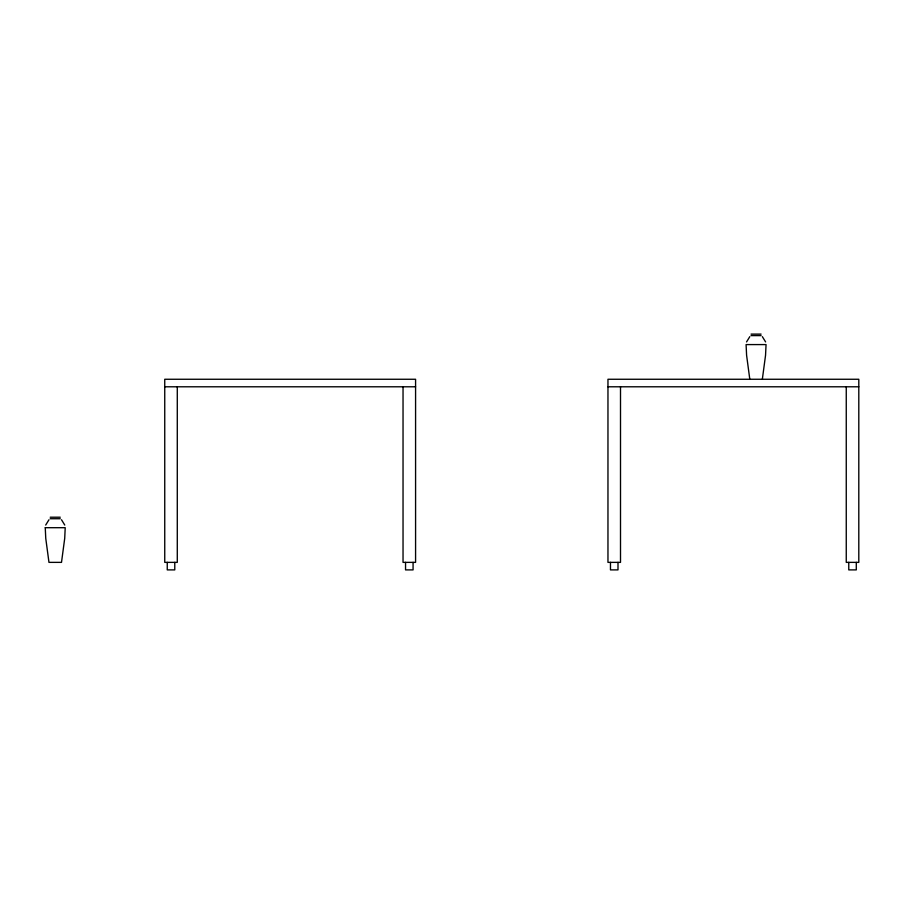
<?xml version="1.0" encoding="UTF-8"?>
<svg xmlns="http://www.w3.org/2000/svg" width="904" height="904" viewBox="0 0 904 904"><rect width="100%" height="100%" fill="white"/><g stroke="black" fill="none" stroke-linecap="round" stroke-linejoin="round"><path stroke-width="1.36" d="M762.343 379.262L765.552 355.238L766.05 344.582L746.094 344.582L746.591 355.238L749.8 379.262M45.697 525.054L48.963 519.766M746.546 341.938L749.8 336.65M751.054 334.107L761.089 334.107M751.054 335.61L761.089 335.61M164.743 386.788L415.58 386.788M607.963 386.788L858.8 386.788M50.217 517.212L60.252 517.212M50.217 518.726L60.252 518.726M762.343 336.65L765.609 341.938M61.506 519.766L64.76 525.054M856.291 562.367L856.291 569.893L848.766 569.893L848.766 562.367M846.257 386.788L846.257 562.367L858.8 562.367L858.8 379.262L607.963 379.262L607.963 562.367L620.506 562.367L620.506 386.788M617.997 562.367L617.997 569.893L610.471 569.893L610.471 562.367M413.071 562.367L413.071 569.893L405.546 569.893L405.546 562.367M403.037 386.788L403.037 562.367L415.58 562.367L415.58 379.262L164.743 379.262L164.743 562.367L177.286 562.367L177.286 386.788M174.777 562.367L174.777 569.893L167.251 569.893L167.251 562.367M45.256 527.699L45.754 538.343L48.963 562.367L61.506 562.367L64.715 538.343L65.212 527.699L45.256 527.699"/></g></svg>
